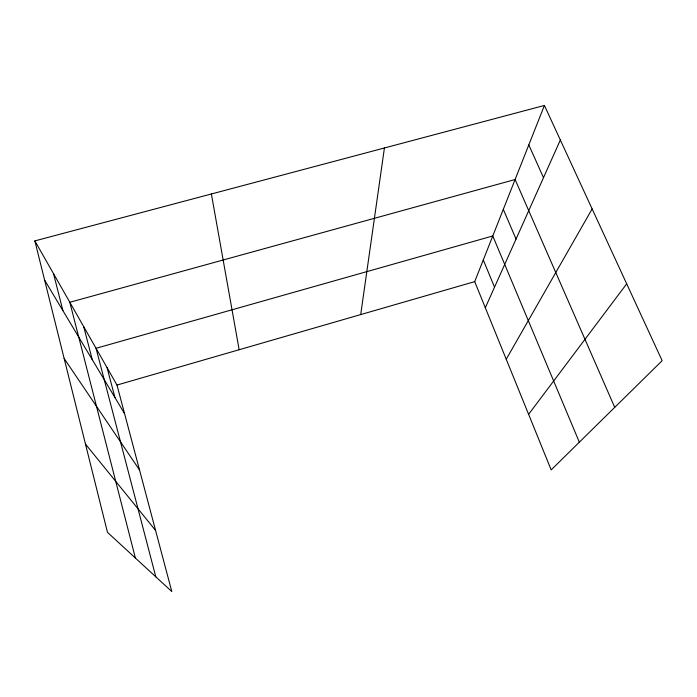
<?xml version="1.0" encoding="UTF-8"?>
<svg xmlns="http://www.w3.org/2000/svg" width="697" height="697" viewBox="0 0 697 697"><rect width="100%" height="100%" fill="white"/><g stroke="black" fill="none" stroke-linecap="round" stroke-linejoin="round"><path stroke-width="1.05" d="M360.706 314.582L384.422 147.982M544.409 105.456L662.15 360.689L551.179 469.9L474.709 281.623L544.409 105.456L34.85 240.901L107.469 532.325L171.802 591.544L116.983 385.058L34.85 240.901M485.321 307.752L560.344 140.01M506.231 359.234L592.136 208.908M528.614 414.323L626.69 283.827M116.983 385.058L474.709 281.623M85.487 444.102L155.579 530.443M64.15 358.493L139.531 469.996M44.617 280.098L124.571 413.617M528.805 144.889L543.503 177.674M614.728 407.362L515.1 179.521L69.822 302.28L135.375 558.009M503.312 209.318L516.041 239.062M579.338 442.194L492.77 235.969L96.047 348.3L155.797 576.811M483.282 259.946L494.522 287.173M107.068 367.65L114.953 397.56M83.71 326.658L92.265 359.669M53.547 273.721L62.887 310.601M211.383 193.975L239.149 349.737"/></g></svg>
